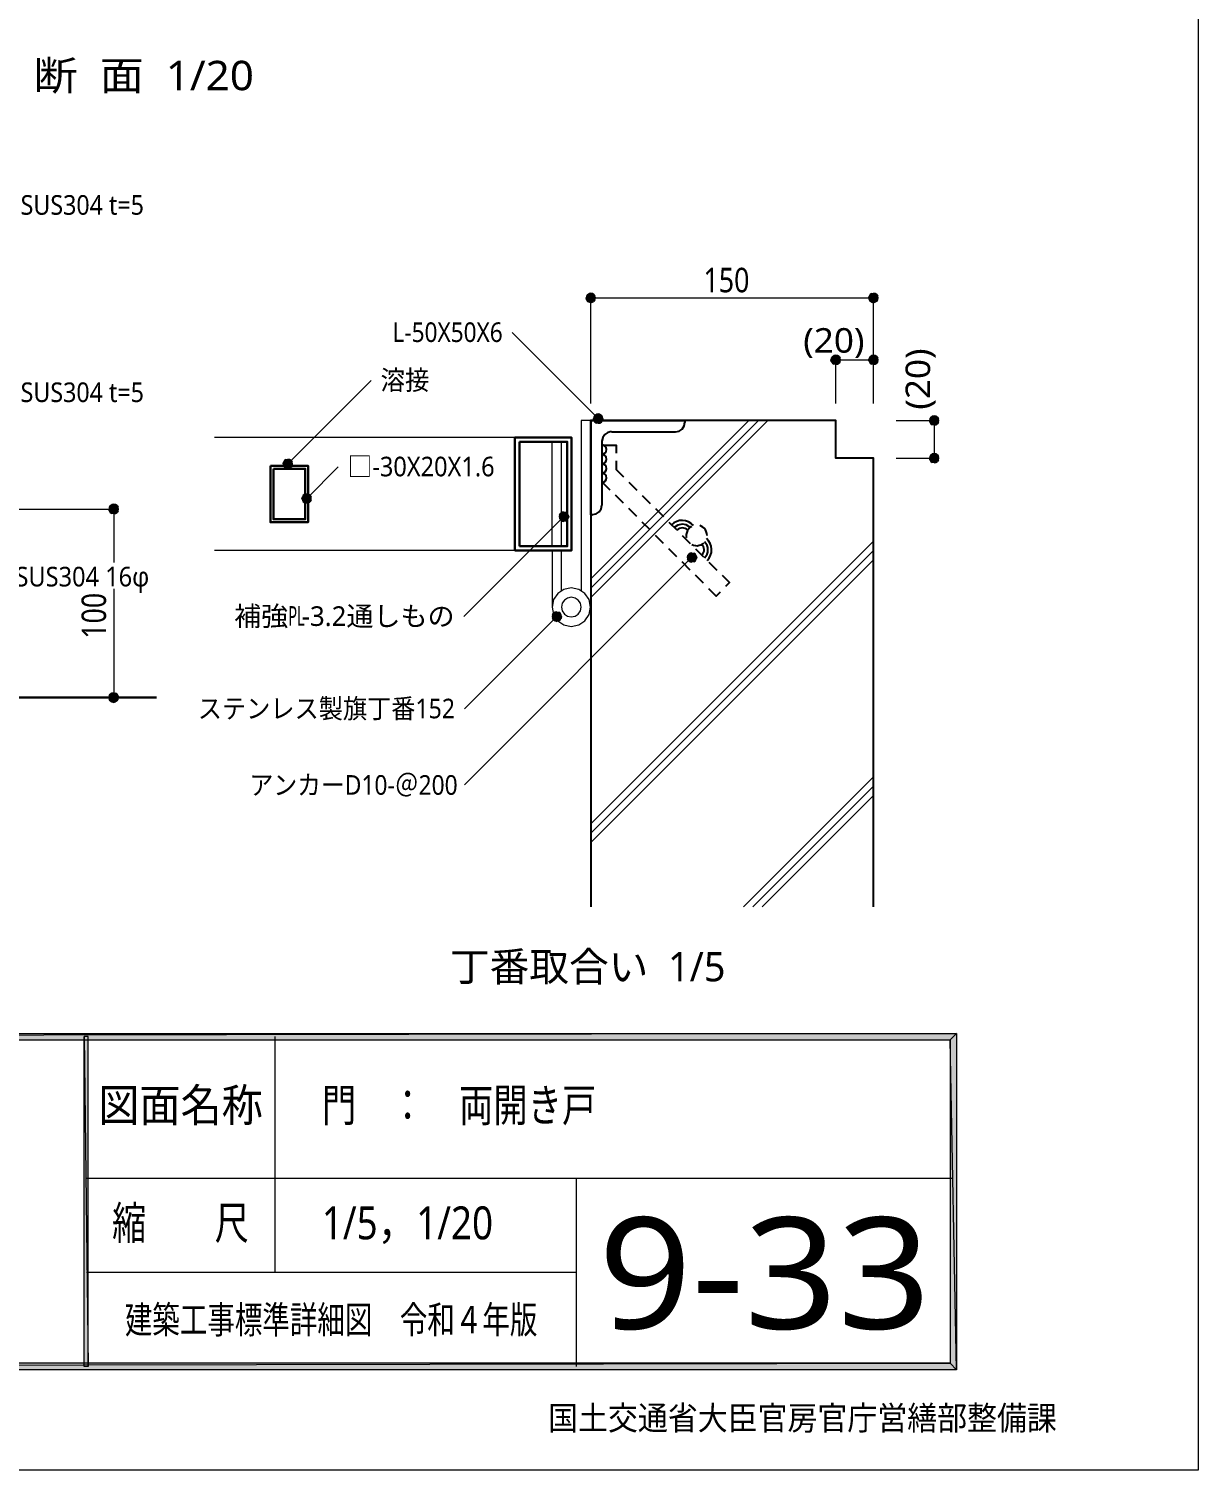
# Model space of a CAD drawing. Header units: millimetres. Extents: x 0 to 420, y 0 to 297.
# Drawn here: x 296.1 to 420.2, y 0 to 152.9 of the extents above; entities that cross this region are included whole.
import ezdxf
from ezdxf.enums import TextEntityAlignment as Align

# ---------------------------------------------------------------- set-up
doc = ezdxf.new("R2010")
doc.units = ezdxf.units.MM
doc.styles.add('kst32b', font='NotoSansJP-Variable.ttf')

msp = doc.modelspace()

# ---------------------------------------------------------------- hatches: boundary and pattern name
h = msp.add_hatch(color=7)
h.paths.add_polyline_path([(355.24, 124.54), (355.2, 124.35), (355.71, 124.35), (355.24, 124.54)])
h.paths.add_polyline_path([(355.2, 124.35), (355.71, 124.35), (355.24, 124.16), (355.2, 124.35)])
h.paths.add_polyline_path([(355.71, 124.35), (355.24, 124.16), (355.35, 123.99), (355.71, 124.35)])
h = msp.add_hatch(color=7)
h.paths.add_polyline_path([(355.71, 124.86), (355.52, 124.82), (355.71, 124.35), (355.71, 124.86)])
h.paths.add_polyline_path([(355.52, 124.82), (355.71, 124.35), (355.35, 124.71), (355.52, 124.82)])
h.paths.add_polyline_path([(355.71, 124.35), (355.35, 124.71), (355.24, 124.54), (355.71, 124.35)])
h = msp.add_hatch(color=7)
h.paths.add_polyline_path([(355.35, 123.99), (355.52, 123.89), (355.71, 124.35), (355.35, 123.99)])
h.paths.add_polyline_path([(355.52, 123.89), (355.71, 124.35), (355.71, 123.85), (355.52, 123.89)])
h.paths.add_polyline_path([(355.71, 124.35), (355.71, 123.85), (355.9, 123.89), (355.71, 124.35)])
for points in [[(355.9, 124.82), (355.71, 124.86), (355.71, 124.35), (355.9, 124.82)], [(386.16, 124.16), (386.21, 124.35), (385.7, 124.35), (386.16, 124.16)], [(381.89, 118.26), (381.7, 118.28), (381.7, 117.79), (381.89, 118.26)], [(385.89, 118.26), (385.7, 118.28), (385.7, 117.79), (385.89, 118.26)], [(392.32, 111.82), (392.13, 111.84), (392.13, 111.36), (392.32, 111.82)], [(356.68, 111.08), (356.85, 111.19), (356.49, 111.55), (356.68, 111.08)], [(392.32, 107.82), (392.13, 107.84), (392.13, 107.36), (392.32, 107.82)], [(323.09, 106.55), (323.22, 106.4), (323.55, 106.74), (323.09, 106.55)], [(305.27, 102.43), (305.08, 102.47), (305.08, 101.96), (305.27, 102.43)], [(325.1, 102.89), (325.2, 102.72), (325.56, 103.08), (325.1, 102.89)], [(353.31, 101.35), (353.21, 101.52), (352.85, 101.16), (353.31, 101.35)], [(366.9, 97.03), (366.8, 97.18), (366.44, 96.84), (366.9, 97.03)], [(352.55, 90.74), (352.45, 90.91), (352.11, 90.55), (352.55, 90.74)], [(304.88, 81.49), (305.08, 81.45), (305.08, 81.96), (304.88, 81.49)]]:
    msp.add_hatch(color=7).paths.add_polyline_path(points)
h = msp.add_hatch(color=7)
h.paths.add_polyline_path([(356.19, 124.35), (356.15, 124.54), (355.71, 124.35), (356.19, 124.35)])
h.paths.add_polyline_path([(356.15, 124.54), (355.71, 124.35), (356.04, 124.71), (356.15, 124.54)])
h.paths.add_polyline_path([(355.71, 124.35), (356.04, 124.71), (355.9, 124.82), (355.71, 124.35)])
h = msp.add_hatch(color=7)
h.paths.add_polyline_path([(355.9, 123.89), (356.04, 123.99), (355.71, 124.35), (355.9, 123.89)])
h.paths.add_polyline_path([(356.04, 123.99), (355.71, 124.35), (356.15, 124.16), (356.04, 123.99)])
h.paths.add_polyline_path([(355.71, 124.35), (356.15, 124.16), (356.19, 124.35), (355.71, 124.35)])
h = msp.add_hatch(color=7)
h.paths.add_polyline_path([(385.34, 124.71), (385.23, 124.54), (385.7, 124.35), (385.34, 124.71)])
h.paths.add_polyline_path([(385.23, 124.54), (385.7, 124.35), (385.19, 124.35), (385.23, 124.54)])
h.paths.add_polyline_path([(385.7, 124.35), (385.19, 124.35), (385.23, 124.16), (385.7, 124.35)])
h = msp.add_hatch(color=7)
h.paths.add_polyline_path([(385.23, 124.16), (385.34, 123.99), (385.7, 124.35), (385.23, 124.16)])
h.paths.add_polyline_path([(385.34, 123.99), (385.7, 124.35), (385.51, 123.89), (385.34, 123.99)])
h.paths.add_polyline_path([(385.7, 124.35), (385.51, 123.89), (385.7, 123.85), (385.7, 124.35)])
h = msp.add_hatch(color=7)
h.paths.add_polyline_path([(385.89, 124.82), (385.7, 124.86), (385.7, 124.35), (385.89, 124.82)])
h.paths.add_polyline_path([(385.7, 124.86), (385.7, 124.35), (385.51, 124.82), (385.7, 124.86)])
h.paths.add_polyline_path([(385.7, 124.35), (385.51, 124.82), (385.34, 124.71), (385.7, 124.35)])
h = msp.add_hatch(color=7)
h.paths.add_polyline_path([(386.21, 124.35), (386.16, 124.54), (385.7, 124.35), (386.21, 124.35)])
h.paths.add_polyline_path([(386.16, 124.54), (385.7, 124.35), (386.06, 124.71), (386.16, 124.54)])
h.paths.add_polyline_path([(385.7, 124.35), (386.06, 124.71), (385.89, 124.82), (385.7, 124.35)])
h = msp.add_hatch(color=7)
h.paths.add_polyline_path([(385.7, 123.85), (385.89, 123.89), (385.7, 124.35), (385.7, 123.85)])
h.paths.add_polyline_path([(385.89, 123.89), (385.7, 124.35), (386.06, 123.99), (385.89, 123.89)])
h.paths.add_polyline_path([(385.7, 124.35), (386.06, 123.99), (386.16, 124.16), (385.7, 124.35)])
h = msp.add_hatch(color=7)
h.paths.add_polyline_path([(381.23, 117.98), (381.19, 117.79), (381.7, 117.79), (381.23, 117.98)])
h.paths.add_polyline_path([(381.19, 117.79), (381.7, 117.79), (381.23, 117.6), (381.19, 117.79)])
h.paths.add_polyline_path([(381.7, 117.79), (381.23, 117.6), (381.34, 117.43), (381.7, 117.79)])
h = msp.add_hatch(color=7)
h.paths.add_polyline_path([(381.7, 118.28), (381.51, 118.26), (381.7, 117.79), (381.7, 118.28)])
h.paths.add_polyline_path([(381.51, 118.26), (381.7, 117.79), (381.34, 118.13), (381.51, 118.26)])
h.paths.add_polyline_path([(381.7, 117.79), (381.34, 118.13), (381.23, 117.98), (381.7, 117.79)])
h = msp.add_hatch(color=7)
h.paths.add_polyline_path([(381.34, 117.43), (381.51, 117.33), (381.7, 117.79), (381.34, 117.43)])
h.paths.add_polyline_path([(381.51, 117.33), (381.7, 117.79), (381.7, 117.28), (381.51, 117.33)])
h.paths.add_polyline_path([(381.7, 117.79), (381.7, 117.28), (381.89, 117.33), (381.7, 117.79)])
h = msp.add_hatch(color=7)
h.paths.add_polyline_path([(382.21, 117.79), (382.16, 117.98), (381.7, 117.79), (382.21, 117.79)])
h.paths.add_polyline_path([(382.16, 117.98), (381.7, 117.79), (382.06, 118.13), (382.16, 117.98)])
h.paths.add_polyline_path([(381.7, 117.79), (382.06, 118.13), (381.89, 118.26), (381.7, 117.79)])
h = msp.add_hatch(color=7)
h.paths.add_polyline_path([(381.89, 117.33), (382.06, 117.43), (381.7, 117.79), (381.89, 117.33)])
h.paths.add_polyline_path([(382.06, 117.43), (381.7, 117.79), (382.16, 117.6), (382.06, 117.43)])
h.paths.add_polyline_path([(381.7, 117.79), (382.16, 117.6), (382.21, 117.79), (381.7, 117.79)])
h = msp.add_hatch(color=7)
h.paths.add_polyline_path([(385.23, 117.98), (385.19, 117.79), (385.7, 117.79), (385.23, 117.98)])
h.paths.add_polyline_path([(385.19, 117.79), (385.7, 117.79), (385.23, 117.6), (385.19, 117.79)])
h.paths.add_polyline_path([(385.7, 117.79), (385.23, 117.6), (385.34, 117.43), (385.7, 117.79)])
h = msp.add_hatch(color=7)
h.paths.add_polyline_path([(385.7, 118.28), (385.51, 118.26), (385.7, 117.79), (385.7, 118.28)])
h.paths.add_polyline_path([(385.51, 118.26), (385.7, 117.79), (385.34, 118.13), (385.51, 118.26)])
h.paths.add_polyline_path([(385.7, 117.79), (385.34, 118.13), (385.23, 117.98), (385.7, 117.79)])
h = msp.add_hatch(color=7)
h.paths.add_polyline_path([(385.34, 117.43), (385.51, 117.33), (385.7, 117.79), (385.34, 117.43)])
h.paths.add_polyline_path([(385.51, 117.33), (385.7, 117.79), (385.7, 117.28), (385.51, 117.33)])
h.paths.add_polyline_path([(385.7, 117.79), (385.7, 117.28), (385.89, 117.33), (385.7, 117.79)])
h = msp.add_hatch(color=7)
h.paths.add_polyline_path([(386.21, 117.79), (386.16, 117.98), (385.7, 117.79), (386.21, 117.79)])
h.paths.add_polyline_path([(386.16, 117.98), (385.7, 117.79), (386.06, 118.13), (386.16, 117.98)])
h.paths.add_polyline_path([(385.7, 117.79), (386.06, 118.13), (385.89, 118.26), (385.7, 117.79)])
h = msp.add_hatch(color=7)
h.paths.add_polyline_path([(385.89, 117.33), (386.06, 117.43), (385.7, 117.79), (385.89, 117.33)])
h.paths.add_polyline_path([(386.06, 117.43), (385.7, 117.79), (386.16, 117.6), (386.06, 117.43)])
h.paths.add_polyline_path([(385.7, 117.79), (386.16, 117.6), (386.21, 117.79), (385.7, 117.79)])
h = msp.add_hatch(color=7)
h.paths.add_polyline_path([(356.04, 111.74), (356, 111.55), (356.49, 111.55), (356.04, 111.74)])
h.paths.add_polyline_path([(356, 111.55), (356.49, 111.55), (356.04, 111.36), (356, 111.55)])
h.paths.add_polyline_path([(356.49, 111.55), (356.04, 111.36), (356.15, 111.19), (356.49, 111.55)])
h = msp.add_hatch(color=7)
h.paths.add_polyline_path([(356.49, 112.06), (356.3, 112.01), (356.49, 111.55), (356.49, 112.06)])
h.paths.add_polyline_path([(356.3, 112.01), (356.49, 111.55), (356.15, 111.91), (356.3, 112.01)])
h.paths.add_polyline_path([(356.49, 111.55), (356.15, 111.91), (356.04, 111.74), (356.49, 111.55)])
h = msp.add_hatch(color=7)
h.paths.add_polyline_path([(356.95, 111.74), (356.85, 111.91), (356.49, 111.55), (356.95, 111.74)])
h.paths.add_polyline_path([(356.85, 111.91), (356.49, 111.55), (356.68, 112.01), (356.85, 111.91)])
h.paths.add_polyline_path([(356.49, 111.55), (356.68, 112.01), (356.49, 112.06), (356.49, 111.55)])
h = msp.add_hatch(color=7)
h.paths.add_polyline_path([(356.85, 111.19), (356.95, 111.36), (356.49, 111.55), (356.85, 111.19)])
h.paths.add_polyline_path([(356.95, 111.36), (356.49, 111.55), (357, 111.55), (356.95, 111.36)])
h.paths.add_polyline_path([(356.49, 111.55), (357, 111.55), (356.95, 111.74), (356.49, 111.55)])
h = msp.add_hatch(color=7)
h.paths.add_polyline_path([(392.13, 111.84), (391.94, 111.82), (392.13, 111.36), (392.13, 111.84)])
h.paths.add_polyline_path([(391.94, 111.82), (392.13, 111.36), (391.79, 111.7), (391.94, 111.82)])
h.paths.add_polyline_path([(392.13, 111.36), (391.79, 111.7), (391.69, 111.55), (392.13, 111.36)])
h = msp.add_hatch(color=7)
h.paths.add_polyline_path([(392.64, 111.36), (392.6, 111.55), (392.13, 111.36), (392.64, 111.36)])
h.paths.add_polyline_path([(392.6, 111.55), (392.13, 111.36), (392.49, 111.7), (392.6, 111.55)])
h.paths.add_polyline_path([(392.13, 111.36), (392.49, 111.7), (392.32, 111.82), (392.13, 111.36)])
h = msp.add_hatch(color=7)
h.paths.add_polyline_path([(356.15, 111.19), (356.3, 111.08), (356.49, 111.55), (356.15, 111.19)])
h.paths.add_polyline_path([(356.3, 111.08), (356.49, 111.55), (356.49, 111.06), (356.3, 111.08)])
h.paths.add_polyline_path([(356.49, 111.55), (356.49, 111.06), (356.68, 111.08), (356.49, 111.55)])
h = msp.add_hatch(color=7)
h.paths.add_polyline_path([(391.69, 111.55), (391.65, 111.36), (392.13, 111.36), (391.69, 111.55)])
h.paths.add_polyline_path([(391.65, 111.36), (392.13, 111.36), (391.69, 111.17), (391.65, 111.36)])
h.paths.add_polyline_path([(392.13, 111.36), (391.69, 111.17), (391.79, 111), (392.13, 111.36)])
h = msp.add_hatch(color=7)
h.paths.add_polyline_path([(391.79, 111), (391.94, 110.89), (392.13, 111.36), (391.79, 111)])
h.paths.add_polyline_path([(391.94, 110.89), (392.13, 111.36), (392.13, 110.85), (391.94, 110.89)])
h.paths.add_polyline_path([(392.13, 111.36), (392.13, 110.85), (392.32, 110.89), (392.13, 111.36)])
h = msp.add_hatch(color=7)
h.paths.add_polyline_path([(392.32, 110.89), (392.49, 111), (392.13, 111.36), (392.32, 110.89)])
h.paths.add_polyline_path([(392.49, 111), (392.13, 111.36), (392.6, 111.17), (392.49, 111)])
h.paths.add_polyline_path([(392.13, 111.36), (392.6, 111.17), (392.64, 111.36), (392.13, 111.36)])
h = msp.add_hatch(color=7)
h.paths.add_polyline_path([(323.22, 107.1), (323.09, 106.93), (323.55, 106.74), (323.22, 107.1)])
h.paths.add_polyline_path([(323.09, 106.93), (323.55, 106.74), (323.07, 106.74), (323.09, 106.93)])
h.paths.add_polyline_path([(323.55, 106.74), (323.07, 106.74), (323.09, 106.55), (323.55, 106.74)])
h = msp.add_hatch(color=7)
h.paths.add_polyline_path([(323.74, 107.21), (323.55, 107.25), (323.55, 106.74), (323.74, 107.21)])
h.paths.add_polyline_path([(323.55, 107.25), (323.55, 106.74), (323.36, 107.21), (323.55, 107.25)])
h.paths.add_polyline_path([(323.55, 106.74), (323.36, 107.21), (323.22, 107.1), (323.55, 106.74)])
h = msp.add_hatch(color=7)
h.paths.add_polyline_path([(324.06, 106.74), (324.02, 106.93), (323.55, 106.74), (324.06, 106.74)])
h.paths.add_polyline_path([(324.02, 106.93), (323.55, 106.74), (323.91, 107.1), (324.02, 106.93)])
h.paths.add_polyline_path([(323.55, 106.74), (323.91, 107.1), (323.74, 107.21), (323.55, 106.74)])
h = msp.add_hatch(color=7)
h.paths.add_polyline_path([(391.69, 107.55), (391.65, 107.36), (392.13, 107.36), (391.69, 107.55)])
h.paths.add_polyline_path([(391.65, 107.36), (392.13, 107.36), (391.69, 107.17), (391.65, 107.36)])
h.paths.add_polyline_path([(392.13, 107.36), (391.69, 107.17), (391.79, 107), (392.13, 107.36)])
h = msp.add_hatch(color=7)
h.paths.add_polyline_path([(392.13, 107.84), (391.94, 107.82), (392.13, 107.36), (392.13, 107.84)])
h.paths.add_polyline_path([(391.94, 107.82), (392.13, 107.36), (391.79, 107.7), (391.94, 107.82)])
h.paths.add_polyline_path([(392.13, 107.36), (391.79, 107.7), (391.69, 107.55), (392.13, 107.36)])
h = msp.add_hatch(color=7)
h.paths.add_polyline_path([(391.79, 107), (391.94, 106.89), (392.13, 107.36), (391.79, 107)])
h.paths.add_polyline_path([(391.94, 106.89), (392.13, 107.36), (392.13, 106.85), (391.94, 106.89)])
h.paths.add_polyline_path([(392.13, 107.36), (392.13, 106.85), (392.32, 106.89), (392.13, 107.36)])
h = msp.add_hatch(color=7)
h.paths.add_polyline_path([(392.64, 107.36), (392.6, 107.55), (392.13, 107.36), (392.64, 107.36)])
h.paths.add_polyline_path([(392.6, 107.55), (392.13, 107.36), (392.49, 107.7), (392.6, 107.55)])
h.paths.add_polyline_path([(392.13, 107.36), (392.49, 107.7), (392.32, 107.82), (392.13, 107.36)])
h = msp.add_hatch(color=7)
h.paths.add_polyline_path([(392.32, 106.89), (392.49, 107), (392.13, 107.36), (392.32, 106.89)])
h.paths.add_polyline_path([(392.49, 107), (392.13, 107.36), (392.6, 107.17), (392.49, 107)])
h.paths.add_polyline_path([(392.13, 107.36), (392.6, 107.17), (392.64, 107.36), (392.13, 107.36)])
h = msp.add_hatch(color=7)
h.paths.add_polyline_path([(323.22, 106.4), (323.36, 106.3), (323.55, 106.74), (323.22, 106.4)])
h.paths.add_polyline_path([(323.36, 106.3), (323.55, 106.74), (323.55, 106.26), (323.36, 106.3)])
h.paths.add_polyline_path([(323.55, 106.74), (323.55, 106.26), (323.74, 106.3), (323.55, 106.74)])
h = msp.add_hatch(color=7)
h.paths.add_polyline_path([(323.74, 106.3), (323.91, 106.4), (323.55, 106.74), (323.74, 106.3)])
h.paths.add_polyline_path([(323.91, 106.4), (323.55, 106.74), (324.02, 106.55), (323.91, 106.4)])
h.paths.add_polyline_path([(323.55, 106.74), (324.02, 106.55), (324.06, 106.74), (323.55, 106.74)])
h = msp.add_hatch(color=7)
h.paths.add_polyline_path([(305.08, 102.47), (304.88, 102.43), (305.08, 101.96), (305.08, 102.47)])
h.paths.add_polyline_path([(304.88, 102.43), (305.08, 101.96), (304.72, 102.32), (304.88, 102.43)])
h.paths.add_polyline_path([(305.08, 101.96), (304.72, 102.32), (304.61, 102.15), (305.08, 101.96)])
h = msp.add_hatch(color=7)
h.paths.add_polyline_path([(325.2, 103.44), (325.1, 103.27), (325.56, 103.08), (325.2, 103.44)])
h.paths.add_polyline_path([(325.1, 103.27), (325.56, 103.08), (325.06, 103.08), (325.1, 103.27)])
h.paths.add_polyline_path([(325.56, 103.08), (325.06, 103.08), (325.1, 102.89), (325.56, 103.08)])
h = msp.add_hatch(color=7)
h.paths.add_polyline_path([(325.76, 103.55), (325.56, 103.59), (325.56, 103.08), (325.76, 103.55)])
h.paths.add_polyline_path([(325.56, 103.59), (325.56, 103.08), (325.37, 103.55), (325.56, 103.59)])
h.paths.add_polyline_path([(325.56, 103.08), (325.37, 103.55), (325.2, 103.44), (325.56, 103.08)])
h = msp.add_hatch(color=7)
h.paths.add_polyline_path([(325.2, 102.72), (325.37, 102.62), (325.56, 103.08), (325.2, 102.72)])
h.paths.add_polyline_path([(325.37, 102.62), (325.56, 103.08), (325.56, 102.57), (325.37, 102.62)])
h.paths.add_polyline_path([(325.56, 103.08), (325.56, 102.57), (325.76, 102.62), (325.56, 103.08)])
h = msp.add_hatch(color=7)
h.paths.add_polyline_path([(326.05, 103.08), (326.03, 103.27), (325.56, 103.08), (326.05, 103.08)])
h.paths.add_polyline_path([(326.03, 103.27), (325.56, 103.08), (325.9, 103.44), (326.03, 103.27)])
h.paths.add_polyline_path([(325.56, 103.08), (325.9, 103.44), (325.76, 103.55), (325.56, 103.08)])
h = msp.add_hatch(color=7)
h.paths.add_polyline_path([(325.76, 102.62), (325.9, 102.72), (325.56, 103.08), (325.76, 102.62)])
h.paths.add_polyline_path([(325.9, 102.72), (325.56, 103.08), (326.03, 102.89), (325.9, 102.72)])
h.paths.add_polyline_path([(325.56, 103.08), (326.03, 102.89), (326.05, 103.08), (325.56, 103.08)])
h = msp.add_hatch(color=7)
h.paths.add_polyline_path([(304.61, 102.15), (304.59, 101.96), (305.08, 101.96), (304.61, 102.15)])
h.paths.add_polyline_path([(304.59, 101.96), (305.08, 101.96), (304.61, 101.77), (304.59, 101.96)])
h.paths.add_polyline_path([(305.08, 101.96), (304.61, 101.77), (304.72, 101.6), (305.08, 101.96)])
h = msp.add_hatch(color=7)
h.paths.add_polyline_path([(304.72, 101.6), (304.88, 101.49), (305.08, 101.96), (304.72, 101.6)])
h.paths.add_polyline_path([(304.88, 101.49), (305.08, 101.96), (305.08, 101.45), (304.88, 101.49)])
h.paths.add_polyline_path([(305.08, 101.96), (305.08, 101.45), (305.27, 101.49), (305.08, 101.96)])
h = msp.add_hatch(color=7)
h.paths.add_polyline_path([(305.58, 101.96), (305.54, 102.15), (305.08, 101.96), (305.58, 101.96)])
h.paths.add_polyline_path([(305.54, 102.15), (305.08, 101.96), (305.44, 102.32), (305.54, 102.15)])
h.paths.add_polyline_path([(305.08, 101.96), (305.44, 102.32), (305.27, 102.43), (305.08, 101.96)])
h = msp.add_hatch(color=7)
h.paths.add_polyline_path([(305.27, 101.49), (305.44, 101.6), (305.08, 101.96), (305.27, 101.49)])
h.paths.add_polyline_path([(305.44, 101.6), (305.08, 101.96), (305.54, 101.77), (305.44, 101.6)])
h.paths.add_polyline_path([(305.08, 101.96), (305.54, 101.77), (305.58, 101.96), (305.08, 101.96)])
h = msp.add_hatch(color=7)
h.paths.add_polyline_path([(352.66, 101.62), (352.51, 101.52), (352.85, 101.16), (352.66, 101.62)])
h.paths.add_polyline_path([(352.51, 101.52), (352.85, 101.16), (352.4, 101.35), (352.51, 101.52)])
h.paths.add_polyline_path([(352.85, 101.16), (352.4, 101.35), (352.36, 101.16), (352.85, 101.16)])
h = msp.add_hatch(color=7)
h.paths.add_polyline_path([(352.36, 101.16), (352.4, 100.96), (352.85, 101.16), (352.36, 101.16)])
h.paths.add_polyline_path([(352.4, 100.96), (352.85, 101.16), (352.51, 100.8), (352.4, 100.96)])
h.paths.add_polyline_path([(352.85, 101.16), (352.51, 100.8), (352.66, 100.69), (352.85, 101.16)])
h = msp.add_hatch(color=7)
h.paths.add_polyline_path([(353.21, 101.52), (353.06, 101.62), (352.85, 101.16), (353.21, 101.52)])
h.paths.add_polyline_path([(353.06, 101.62), (352.85, 101.16), (352.85, 101.64), (353.06, 101.62)])
h.paths.add_polyline_path([(352.85, 101.16), (352.85, 101.64), (352.66, 101.62), (352.85, 101.16)])
h = msp.add_hatch(color=7)
h.paths.add_polyline_path([(352.66, 100.69), (352.85, 100.65), (352.85, 101.16), (352.66, 100.69)])
h.paths.add_polyline_path([(352.85, 100.65), (352.85, 101.16), (353.06, 100.69), (352.85, 100.65)])
h.paths.add_polyline_path([(352.85, 101.16), (353.06, 100.69), (353.21, 100.8), (352.85, 101.16)])
h = msp.add_hatch(color=7)
h.paths.add_polyline_path([(353.21, 100.8), (353.31, 100.96), (352.85, 101.16), (353.21, 100.8)])
h.paths.add_polyline_path([(353.31, 100.96), (352.85, 101.16), (353.36, 101.16), (353.31, 100.96)])
h.paths.add_polyline_path([(352.85, 101.16), (353.36, 101.16), (353.31, 101.35), (352.85, 101.16)])
h = msp.add_hatch(color=7)
h.paths.add_polyline_path([(366.25, 97.28), (366.1, 97.18), (366.44, 96.84), (366.25, 97.28)])
h.paths.add_polyline_path([(366.1, 97.18), (366.44, 96.84), (365.97, 97.03), (366.1, 97.18)])
h.paths.add_polyline_path([(366.44, 96.84), (365.97, 97.03), (365.95, 96.84), (366.44, 96.84)])
h = msp.add_hatch(color=7)
h.paths.add_polyline_path([(365.95, 96.84), (365.97, 96.65), (366.44, 96.84), (365.95, 96.84)])
h.paths.add_polyline_path([(365.97, 96.65), (366.44, 96.84), (366.1, 96.48), (365.97, 96.65)])
h.paths.add_polyline_path([(366.44, 96.84), (366.1, 96.48), (366.25, 96.37), (366.44, 96.84)])
h = msp.add_hatch(color=7)
h.paths.add_polyline_path([(366.8, 97.18), (366.63, 97.28), (366.44, 96.84), (366.8, 97.18)])
h.paths.add_polyline_path([(366.63, 97.28), (366.44, 96.84), (366.44, 97.32), (366.63, 97.28)])
h.paths.add_polyline_path([(366.44, 96.84), (366.44, 97.32), (366.25, 97.28), (366.44, 96.84)])
h = msp.add_hatch(color=7)
h.paths.add_polyline_path([(366.25, 96.37), (366.44, 96.33), (366.44, 96.84), (366.25, 96.37)])
h.paths.add_polyline_path([(366.44, 96.33), (366.44, 96.84), (366.63, 96.37), (366.44, 96.33)])
h.paths.add_polyline_path([(366.44, 96.84), (366.63, 96.37), (366.8, 96.48), (366.44, 96.84)])
h = msp.add_hatch(color=7)
h.paths.add_polyline_path([(366.8, 96.48), (366.9, 96.65), (366.44, 96.84), (366.8, 96.48)])
h.paths.add_polyline_path([(366.9, 96.65), (366.44, 96.84), (366.95, 96.84), (366.9, 96.65)])
h.paths.add_polyline_path([(366.44, 96.84), (366.95, 96.84), (366.9, 97.03), (366.44, 96.84)])
h = msp.add_hatch(color=7)
h.paths.add_polyline_path([(351.92, 91.02), (351.75, 90.91), (352.11, 90.55), (351.92, 91.02)])
h.paths.add_polyline_path([(351.75, 90.91), (352.11, 90.55), (351.64, 90.74), (351.75, 90.91)])
h.paths.add_polyline_path([(352.11, 90.55), (351.64, 90.74), (351.6, 90.55), (352.11, 90.55)])
h = msp.add_hatch(color=7)
h.paths.add_polyline_path([(351.6, 90.55), (351.64, 90.36), (352.11, 90.55), (351.6, 90.55)])
h.paths.add_polyline_path([(351.64, 90.36), (352.11, 90.55), (351.75, 90.19), (351.64, 90.36)])
h.paths.add_polyline_path([(352.11, 90.55), (351.75, 90.19), (351.92, 90.09), (352.11, 90.55)])
h = msp.add_hatch(color=7)
h.paths.add_polyline_path([(352.45, 90.91), (352.3, 91.02), (352.11, 90.55), (352.45, 90.91)])
h.paths.add_polyline_path([(352.3, 91.02), (352.11, 90.55), (352.11, 91.06), (352.3, 91.02)])
h.paths.add_polyline_path([(352.11, 90.55), (352.11, 91.06), (351.92, 91.02), (352.11, 90.55)])
h = msp.add_hatch(color=7)
h.paths.add_polyline_path([(351.92, 90.09), (352.11, 90.04), (352.11, 90.55), (351.92, 90.09)])
h.paths.add_polyline_path([(352.11, 90.04), (352.11, 90.55), (352.3, 90.09), (352.11, 90.04)])
h.paths.add_polyline_path([(352.11, 90.55), (352.3, 90.09), (352.45, 90.19), (352.11, 90.55)])
h = msp.add_hatch(color=7)
h.paths.add_polyline_path([(352.45, 90.19), (352.55, 90.36), (352.11, 90.55), (352.45, 90.19)])
h.paths.add_polyline_path([(352.55, 90.36), (352.11, 90.55), (352.59, 90.55), (352.55, 90.36)])
h.paths.add_polyline_path([(352.11, 90.55), (352.59, 90.55), (352.55, 90.74), (352.11, 90.55)])
h = msp.add_hatch(color=7)
h.paths.add_polyline_path([(304.88, 82.42), (304.72, 82.32), (305.08, 81.96), (304.88, 82.42)])
h.paths.add_polyline_path([(304.72, 82.32), (305.08, 81.96), (304.61, 82.15), (304.72, 82.32)])
h.paths.add_polyline_path([(305.08, 81.96), (304.61, 82.15), (304.59, 81.96), (305.08, 81.96)])
h = msp.add_hatch(color=7)
h.paths.add_polyline_path([(304.59, 81.96), (304.61, 81.77), (305.08, 81.96), (304.59, 81.96)])
h.paths.add_polyline_path([(304.61, 81.77), (305.08, 81.96), (304.72, 81.6), (304.61, 81.77)])
h.paths.add_polyline_path([(305.08, 81.96), (304.72, 81.6), (304.88, 81.49), (305.08, 81.96)])
h = msp.add_hatch(color=7)
h.paths.add_polyline_path([(305.44, 82.32), (305.27, 82.42), (305.08, 81.96), (305.44, 82.32)])
h.paths.add_polyline_path([(305.27, 82.42), (305.08, 81.96), (305.08, 82.47), (305.27, 82.42)])
h.paths.add_polyline_path([(305.08, 81.96), (305.08, 82.47), (304.88, 82.42), (305.08, 81.96)])
h = msp.add_hatch(color=7)
h.paths.add_polyline_path([(305.54, 81.77), (305.58, 81.96), (305.08, 81.96), (305.54, 81.77)])
h.paths.add_polyline_path([(305.58, 81.96), (305.08, 81.96), (305.54, 82.15), (305.58, 81.96)])
h.paths.add_polyline_path([(305.08, 81.96), (305.54, 82.15), (305.44, 82.32), (305.08, 81.96)])
h = msp.add_hatch(color=7)
h.paths.add_polyline_path([(305.08, 81.45), (305.27, 81.49), (305.08, 81.96), (305.08, 81.45)])
h.paths.add_polyline_path([(305.27, 81.49), (305.08, 81.96), (305.44, 81.6), (305.27, 81.49)])
h.paths.add_polyline_path([(305.08, 81.96), (305.44, 81.6), (305.54, 81.77), (305.08, 81.96)])
h = msp.add_hatch(color=7)
h.paths.add_polyline_path([(393.83, 11.35), (394.53, 10.65), (393.83, 45.64), (393.83, 11.35)])
h.paths.add_polyline_path([(394.53, 10.65), (393.83, 45.64), (394.53, 46.33), (394.53, 10.65)])
h.paths.add_polyline_path([(393.83, 45.64), (394.53, 46.33), (26.52, 45.64), (393.83, 45.64)])
h.paths.add_polyline_path([(394.53, 46.33), (26.52, 45.64), (25.82, 46.33), (394.53, 46.33)])
h.paths.add_polyline_path([(26.52, 45.64), (25.82, 46.33), (26.52, 11.35), (26.52, 45.64)])
h.paths.add_polyline_path([(25.82, 46.33), (26.52, 11.35), (25.82, 10.65), (25.82, 46.33)])
h.paths.add_polyline_path([(26.52, 11.35), (25.82, 10.65), (393.83, 11.35), (26.52, 11.35)])
h.paths.add_polyline_path([(25.82, 10.65), (393.83, 11.35), (394.53, 10.65), (25.82, 10.65)])
h = msp.add_hatch(color=7)
h.paths.add_polyline_path([(302.37, 46), (301.96, 46), (302.37, 10.99), (302.37, 46)])
h.paths.add_polyline_path([(301.96, 46), (302.37, 10.99), (301.96, 10.99), (301.96, 46)])

# ---------------------------------------------------------------- linework, layer by layer
at = {"lineweight": 13}
for points in [[(0.19, 0), (0.19, 296.97), (420.16, 296.97), (420.16, 0)], [(355.68, 91.56), (355.52, 92.35), (355.09, 93), (354.44, 93.44), (353.64, 93.6), (352.85, 93.44), (352.2, 93), (351.76, 92.35), (351.6, 91.56), (351.76, 90.76), (352.2, 90.11), (352.85, 89.67), (353.64, 89.51), (354.44, 89.67), (355.09, 90.11), (355.52, 90.76)], [(354.69, 91.56), (354.61, 91.96), (354.38, 92.3), (354.05, 92.52), (353.64, 92.6), (353.23, 92.52), (352.9, 92.3), (352.68, 91.96), (352.59, 91.56), (352.68, 91.15), (352.9, 90.82), (353.23, 90.59), (353.64, 90.51), (354.05, 90.59), (354.38, 90.82), (354.61, 91.15)]]:
    msp.add_lwpolyline(points, close=True, dxfattribs=at)
at = {"lineweight": 0}
for points in [[(355.24, 124.54), (355.2, 124.35), (355.71, 124.35)], [(355.2, 124.35), (355.71, 124.35), (355.24, 124.16)], [(355.71, 124.35), (355.35, 124.71), (355.24, 124.54)], [(355.71, 124.35), (355.24, 124.16), (355.35, 123.99)], [(355.52, 124.82), (355.71, 124.35), (355.35, 124.71)], [(355.35, 123.99), (355.52, 123.89), (355.71, 124.35)], [(355.71, 124.86), (355.52, 124.82), (355.71, 124.35)], [(355.52, 123.89), (355.71, 124.35), (355.71, 123.85)], [(355.9, 124.82), (355.71, 124.86), (355.71, 124.35)], [(355.71, 124.35), (356.04, 124.71), (355.9, 124.82)], [(356.15, 124.54), (355.71, 124.35), (356.04, 124.71)], [(356.19, 124.35), (356.15, 124.54), (355.71, 124.35)], [(355.71, 124.35), (355.71, 123.85), (355.9, 123.89)], [(355.9, 123.89), (356.04, 123.99), (355.71, 124.35)], [(356.04, 123.99), (355.71, 124.35), (356.15, 124.16)], [(355.71, 124.35), (356.15, 124.16), (356.19, 124.35)], [(385.23, 124.54), (385.7, 124.35), (385.19, 124.35)], [(385.7, 124.35), (385.19, 124.35), (385.23, 124.16)], [(385.34, 124.71), (385.23, 124.54), (385.7, 124.35)], [(385.23, 124.16), (385.34, 123.99), (385.7, 124.35)], [(385.7, 124.35), (385.51, 124.82), (385.34, 124.71)], [(385.34, 123.99), (385.7, 124.35), (385.51, 123.89)], [(385.7, 124.86), (385.7, 124.35), (385.51, 124.82)], [(385.7, 124.35), (385.51, 123.89), (385.7, 123.85)], [(385.89, 124.82), (385.7, 124.86), (385.7, 124.35)], [(385.7, 124.35), (386.06, 124.71), (385.89, 124.82)], [(386.16, 124.54), (385.7, 124.35), (386.06, 124.71)], [(386.21, 124.35), (386.16, 124.54), (385.7, 124.35)], [(385.7, 123.85), (385.89, 123.89), (385.7, 124.35)], [(385.89, 123.89), (385.7, 124.35), (386.06, 123.99)], [(385.7, 124.35), (386.06, 123.99), (386.16, 124.16)], [(386.16, 124.16), (386.21, 124.35), (385.7, 124.35)], [(381.23, 117.98), (381.19, 117.79), (381.7, 117.79)], [(381.19, 117.79), (381.7, 117.79), (381.23, 117.6)], [(381.7, 117.79), (381.34, 118.13), (381.23, 117.98)], [(381.7, 117.79), (381.23, 117.6), (381.34, 117.43)], [(381.51, 118.26), (381.7, 117.79), (381.34, 118.13)], [(381.34, 117.43), (381.51, 117.33), (381.7, 117.79)], [(381.7, 118.28), (381.51, 118.26), (381.7, 117.79)], [(381.51, 117.33), (381.7, 117.79), (381.7, 117.28)], [(381.89, 118.26), (381.7, 118.28), (381.7, 117.79)], [(381.7, 117.79), (382.06, 118.13), (381.89, 118.26)], [(382.16, 117.98), (381.7, 117.79), (382.06, 118.13)], [(382.21, 117.79), (382.16, 117.98), (381.7, 117.79)], [(381.7, 117.79), (381.7, 117.28), (381.89, 117.33)], [(381.89, 117.33), (382.06, 117.43), (381.7, 117.79)], [(382.06, 117.43), (381.7, 117.79), (382.16, 117.6)], [(381.7, 117.79), (382.16, 117.6), (382.21, 117.79)], [(385.23, 117.98), (385.19, 117.79), (385.7, 117.79)], [(385.19, 117.79), (385.7, 117.79), (385.23, 117.6)], [(385.7, 117.79), (385.34, 118.13), (385.23, 117.98)], [(385.7, 117.79), (385.23, 117.6), (385.34, 117.43)], [(385.51, 118.26), (385.7, 117.79), (385.34, 118.13)], [(385.34, 117.43), (385.51, 117.33), (385.7, 117.79)], [(385.7, 118.28), (385.51, 118.26), (385.7, 117.79)], [(385.51, 117.33), (385.7, 117.79), (385.7, 117.28)], [(385.89, 118.26), (385.7, 118.28), (385.7, 117.79)], [(385.7, 117.79), (386.06, 118.13), (385.89, 118.26)], [(386.16, 117.98), (385.7, 117.79), (386.06, 118.13)], [(386.21, 117.79), (386.16, 117.98), (385.7, 117.79)], [(385.7, 117.79), (385.7, 117.28), (385.89, 117.33)], [(385.89, 117.33), (386.06, 117.43), (385.7, 117.79)], [(386.06, 117.43), (385.7, 117.79), (386.16, 117.6)], [(385.7, 117.79), (386.16, 117.6), (386.21, 117.79)], [(356.04, 111.74), (356, 111.55), (356.49, 111.55)], [(356.49, 111.55), (356.15, 111.91), (356.04, 111.74)], [(356.3, 112.01), (356.49, 111.55), (356.15, 111.91)], [(356.49, 112.06), (356.3, 112.01), (356.49, 111.55)], [(356.49, 111.55), (356.68, 112.01), (356.49, 112.06)], [(356.85, 111.91), (356.49, 111.55), (356.68, 112.01)], [(356.95, 111.74), (356.85, 111.91), (356.49, 111.55)], [(356.49, 111.55), (357, 111.55), (356.95, 111.74)], [(392.13, 111.36), (391.79, 111.7), (391.69, 111.55)], [(391.94, 111.82), (392.13, 111.36), (391.79, 111.7)], [(392.13, 111.84), (391.94, 111.82), (392.13, 111.36)], [(392.32, 111.82), (392.13, 111.84), (392.13, 111.36)], [(392.13, 111.36), (392.49, 111.7), (392.32, 111.82)], [(392.6, 111.55), (392.13, 111.36), (392.49, 111.7)], [(356, 111.55), (356.49, 111.55), (356.04, 111.36)], [(356.49, 111.55), (356.04, 111.36), (356.15, 111.19)], [(356.15, 111.19), (356.3, 111.08), (356.49, 111.55)], [(356.3, 111.08), (356.49, 111.55), (356.49, 111.06)], [(356.85, 111.19), (356.95, 111.36), (356.49, 111.55)], [(356.95, 111.36), (356.49, 111.55), (357, 111.55)], [(356.49, 111.55), (356.49, 111.06), (356.68, 111.08)], [(356.68, 111.08), (356.85, 111.19), (356.49, 111.55)], [(391.69, 111.55), (391.65, 111.36), (392.13, 111.36)], [(391.65, 111.36), (392.13, 111.36), (391.69, 111.17)], [(392.13, 111.36), (391.69, 111.17), (391.79, 111)], [(391.79, 111), (391.94, 110.89), (392.13, 111.36)], [(391.94, 110.89), (392.13, 111.36), (392.13, 110.85)], [(392.64, 111.36), (392.6, 111.55), (392.13, 111.36)], [(392.13, 111.36), (392.13, 110.85), (392.32, 110.89)], [(392.32, 110.89), (392.49, 111), (392.13, 111.36)], [(392.49, 111), (392.13, 111.36), (392.6, 111.17)], [(392.13, 111.36), (392.6, 111.17), (392.64, 111.36)], [(323.22, 107.1), (323.09, 106.93), (323.55, 106.74)], [(323.55, 106.74), (323.36, 107.21), (323.22, 107.1)], [(323.55, 107.25), (323.55, 106.74), (323.36, 107.21)], [(323.74, 107.21), (323.55, 107.25), (323.55, 106.74)], [(323.55, 106.74), (323.91, 107.1), (323.74, 107.21)], [(324.02, 106.93), (323.55, 106.74), (323.91, 107.1)], [(391.69, 107.55), (391.65, 107.36), (392.13, 107.36)], [(391.65, 107.36), (392.13, 107.36), (391.69, 107.17)], [(392.13, 107.36), (391.79, 107.7), (391.69, 107.55)], [(392.13, 107.36), (391.69, 107.17), (391.79, 107)], [(391.94, 107.82), (392.13, 107.36), (391.79, 107.7)], [(391.79, 107), (391.94, 106.89), (392.13, 107.36)], [(392.13, 107.84), (391.94, 107.82), (392.13, 107.36)], [(391.94, 106.89), (392.13, 107.36), (392.13, 106.85)], [(392.32, 107.82), (392.13, 107.84), (392.13, 107.36)], [(392.13, 107.36), (392.49, 107.7), (392.32, 107.82)], [(392.6, 107.55), (392.13, 107.36), (392.49, 107.7)], [(392.64, 107.36), (392.6, 107.55), (392.13, 107.36)], [(392.13, 107.36), (392.13, 106.85), (392.32, 106.89)], [(392.32, 106.89), (392.49, 107), (392.13, 107.36)], [(392.49, 107), (392.13, 107.36), (392.6, 107.17)], [(392.13, 107.36), (392.6, 107.17), (392.64, 107.36)], [(323.09, 106.93), (323.55, 106.74), (323.07, 106.74)], [(323.55, 106.74), (323.07, 106.74), (323.09, 106.55)], [(323.09, 106.55), (323.22, 106.4), (323.55, 106.74)], [(323.22, 106.4), (323.36, 106.3), (323.55, 106.74)], [(323.36, 106.3), (323.55, 106.74), (323.55, 106.26)], [(324.06, 106.74), (324.02, 106.93), (323.55, 106.74)], [(323.55, 106.74), (323.55, 106.26), (323.74, 106.3)], [(323.74, 106.3), (323.91, 106.4), (323.55, 106.74)], [(323.91, 106.4), (323.55, 106.74), (324.02, 106.55)], [(323.55, 106.74), (324.02, 106.55), (324.06, 106.74)], [(305.08, 102.47), (304.88, 102.43), (305.08, 101.96)], [(305.27, 102.43), (305.08, 102.47), (305.08, 101.96)], [(325.1, 103.27), (325.56, 103.08), (325.06, 103.08)], [(325.56, 103.08), (325.06, 103.08), (325.1, 102.89)], [(325.2, 103.44), (325.1, 103.27), (325.56, 103.08)], [(325.1, 102.89), (325.2, 102.72), (325.56, 103.08)], [(325.56, 103.08), (325.37, 103.55), (325.2, 103.44)], [(325.2, 102.72), (325.37, 102.62), (325.56, 103.08)], [(325.56, 103.59), (325.56, 103.08), (325.37, 103.55)], [(325.37, 102.62), (325.56, 103.08), (325.56, 102.57)], [(325.76, 103.55), (325.56, 103.59), (325.56, 103.08)], [(325.56, 103.08), (325.9, 103.44), (325.76, 103.55)], [(326.03, 103.27), (325.56, 103.08), (325.9, 103.44)], [(326.05, 103.08), (326.03, 103.27), (325.56, 103.08)], [(325.56, 103.08), (325.56, 102.57), (325.76, 102.62)], [(325.76, 102.62), (325.9, 102.72), (325.56, 103.08)], [(325.9, 102.72), (325.56, 103.08), (326.03, 102.89)], [(325.56, 103.08), (326.03, 102.89), (326.05, 103.08)], [(304.61, 102.15), (304.59, 101.96), (305.08, 101.96)], [(304.59, 101.96), (305.08, 101.96), (304.61, 101.77)], [(305.08, 101.96), (304.72, 102.32), (304.61, 102.15)], [(305.08, 101.96), (304.61, 101.77), (304.72, 101.6)], [(304.88, 102.43), (305.08, 101.96), (304.72, 102.32)], [(304.72, 101.6), (304.88, 101.49), (305.08, 101.96)], [(304.88, 101.49), (305.08, 101.96), (305.08, 101.45)], [(305.08, 101.96), (305.44, 102.32), (305.27, 102.43)], [(305.54, 102.15), (305.08, 101.96), (305.44, 102.32)], [(305.58, 101.96), (305.54, 102.15), (305.08, 101.96)], [(305.08, 101.96), (305.08, 101.45), (305.27, 101.49)], [(305.27, 101.49), (305.44, 101.6), (305.08, 101.96)], [(305.44, 101.6), (305.08, 101.96), (305.54, 101.77)], [(305.08, 101.96), (305.54, 101.77), (305.58, 101.96)], [(352.85, 101.16), (352.4, 101.35), (352.36, 101.16)], [(352.36, 101.16), (352.4, 100.96), (352.85, 101.16)], [(352.51, 101.52), (352.85, 101.16), (352.4, 101.35)], [(352.4, 100.96), (352.85, 101.16), (352.51, 100.8)], [(352.66, 101.62), (352.51, 101.52), (352.85, 101.16)], [(352.85, 101.16), (352.51, 100.8), (352.66, 100.69)], [(352.85, 101.16), (352.85, 101.64), (352.66, 101.62)], [(352.66, 100.69), (352.85, 100.65), (352.85, 101.16)], [(353.06, 101.62), (352.85, 101.16), (352.85, 101.64)], [(353.21, 101.52), (353.06, 101.62), (352.85, 101.16)], [(353.31, 101.35), (353.21, 101.52), (352.85, 101.16)], [(352.85, 101.16), (353.36, 101.16), (353.31, 101.35)], [(352.85, 100.65), (352.85, 101.16), (353.06, 100.69)], [(352.85, 101.16), (353.06, 100.69), (353.21, 100.8)], [(353.21, 100.8), (353.31, 100.96), (352.85, 101.16)], [(353.31, 100.96), (352.85, 101.16), (353.36, 101.16)], [(366.44, 96.84), (365.97, 97.03), (365.95, 96.84)], [(365.95, 96.84), (365.97, 96.65), (366.44, 96.84)], [(366.1, 97.18), (366.44, 96.84), (365.97, 97.03)], [(365.97, 96.65), (366.44, 96.84), (366.1, 96.48)], [(366.25, 97.28), (366.1, 97.18), (366.44, 96.84)], [(366.44, 96.84), (366.1, 96.48), (366.25, 96.37)], [(366.44, 96.84), (366.44, 97.32), (366.25, 97.28)], [(366.25, 96.37), (366.44, 96.33), (366.44, 96.84)], [(366.63, 97.28), (366.44, 96.84), (366.44, 97.32)], [(366.8, 97.18), (366.63, 97.28), (366.44, 96.84)], [(366.9, 97.03), (366.8, 97.18), (366.44, 96.84)], [(366.44, 96.84), (366.95, 96.84), (366.9, 97.03)], [(366.44, 96.33), (366.44, 96.84), (366.63, 96.37)], [(366.44, 96.84), (366.63, 96.37), (366.8, 96.48)], [(366.8, 96.48), (366.9, 96.65), (366.44, 96.84)], [(366.9, 96.65), (366.44, 96.84), (366.95, 96.84)], [(352.11, 90.55), (351.64, 90.74), (351.6, 90.55)], [(351.6, 90.55), (351.64, 90.36), (352.11, 90.55)], [(351.75, 90.91), (352.11, 90.55), (351.64, 90.74)], [(351.64, 90.36), (352.11, 90.55), (351.75, 90.19)], [(351.92, 91.02), (351.75, 90.91), (352.11, 90.55)], [(352.11, 90.55), (351.75, 90.19), (351.92, 90.09)], [(352.11, 90.55), (352.11, 91.06), (351.92, 91.02)], [(351.92, 90.09), (352.11, 90.04), (352.11, 90.55)], [(352.3, 91.02), (352.11, 90.55), (352.11, 91.06)], [(352.45, 90.91), (352.3, 91.02), (352.11, 90.55)], [(352.55, 90.74), (352.45, 90.91), (352.11, 90.55)], [(352.11, 90.55), (352.59, 90.55), (352.55, 90.74)], [(352.11, 90.04), (352.11, 90.55), (352.3, 90.09)], [(352.11, 90.55), (352.3, 90.09), (352.45, 90.19)], [(352.45, 90.19), (352.55, 90.36), (352.11, 90.55)], [(352.55, 90.36), (352.11, 90.55), (352.59, 90.55)], [(305.08, 81.96), (304.61, 82.15), (304.59, 81.96)], [(304.59, 81.96), (304.61, 81.77), (305.08, 81.96)], [(304.72, 82.32), (305.08, 81.96), (304.61, 82.15)], [(304.61, 81.77), (305.08, 81.96), (304.72, 81.6)], [(304.88, 82.42), (304.72, 82.32), (305.08, 81.96)], [(305.08, 81.96), (304.72, 81.6), (304.88, 81.49)], [(305.08, 81.96), (305.08, 82.47), (304.88, 82.42)], [(304.88, 81.49), (305.08, 81.45), (305.08, 81.96)], [(305.27, 82.42), (305.08, 81.96), (305.08, 82.47)], [(305.44, 82.32), (305.27, 82.42), (305.08, 81.96)], [(305.08, 81.96), (305.54, 82.15), (305.44, 82.32)], [(305.58, 81.96), (305.08, 81.96), (305.54, 82.15)], [(305.08, 81.45), (305.27, 81.49), (305.08, 81.96)], [(305.27, 81.49), (305.08, 81.96), (305.44, 81.6)], [(305.08, 81.96), (305.44, 81.6), (305.54, 81.77)], [(305.54, 81.77), (305.58, 81.96), (305.08, 81.96)], [(394.53, 46.33), (26.52, 45.64), (25.82, 46.33)], [(393.83, 45.64), (394.53, 46.33), (26.52, 45.64)], [(302.37, 46), (301.96, 46), (302.37, 10.99)], [(301.96, 46), (302.37, 10.99), (301.96, 10.99)], [(394.53, 10.65), (393.83, 45.64), (394.53, 46.33)], [(393.83, 11.35), (394.53, 10.65), (393.83, 45.64)], [(26.52, 11.35), (25.82, 10.65), (393.83, 11.35)], [(25.82, 10.65), (393.83, 11.35), (394.53, 10.65)]]:
    msp.add_lwpolyline(points, close=True, dxfattribs=at)
at = {"lineweight": 13}
for points in [[(355.71, 113.16), (355.71, 124.35), (385.7, 124.35)], [(385.7, 113.16), (385.7, 124.35)], [(356.49, 111.55), (347.37, 120.69)], [(381.7, 113.16), (381.7, 117.79)], [(381.7, 117.79), (385.7, 117.79)], [(323.55, 106.74), (332.4, 115.59)], [(355.71, 111.36), (354.69, 111.36), (354.69, 93.3)], [(372.49, 111.36), (355.71, 94.55)], [(355.71, 93.56), (373.49, 111.36)], [(374.5, 111.36), (355.71, 92.56)], [(388.11, 111.36), (392.13, 111.36)], [(392.13, 111.36), (392.13, 107.36)], [(347.66, 109.56), (315.76, 109.56)], [(351.6, 98.02), (351.6, 109.09)], [(352.59, 98.02), (352.59, 109.09)], [(388.11, 107.36), (392.13, 107.36)], [(325.56, 103.08), (328.91, 106.43)], [(290.15, 101.96), (305.08, 101.96), (305.08, 96.29)], [(352.85, 101.16), (342.24, 90.55)], [(385.7, 98.55), (355.71, 68.56)], [(347.66, 97.56), (315.76, 97.56)], [(366.44, 96.84), (342.29, 72.69)], [(351.6, 97.56), (351.6, 91.52)], [(352.59, 93.3), (352.59, 97.56)], [(355.71, 67.56), (385.7, 97.56)], [(385.7, 96.56), (355.71, 66.57)], [(305.08, 93.51), (305.08, 81.96)], [(352.11, 90.55), (342.29, 80.75)], [(385.7, 73.55), (371.9, 59.75)], [(385.7, 72.56), (372.89, 59.75)], [(385.7, 71.56), (373.89, 59.75)], [(322.18, 46), (322.18, 21)], [(302.18, 30.99), (394.17, 30.99)], [(354.16, 30.99), (354.16, 10.99)], [(302.18, 21), (354.16, 21)]]:
    msp.add_lwpolyline(points, dxfattribs=at)
at = {"lineweight": 30}
for points in [[(365.7, 111.36), (355.71, 111.36), (355.71, 101.35)], [(347.66, 109.56), (347.66, 97.56)], [(347.66, 97.56), (353.65, 97.56), (353.65, 109.56), (347.66, 109.56)], [(348.13, 109.09), (348.13, 98.02)], [(348.13, 98.02), (353.21, 98.02), (353.21, 109.09), (348.13, 109.09)], [(278.43, 81.96), (309.63, 81.96)]]:
    msp.add_lwpolyline(points, dxfattribs=at)
at = {"lineweight": 25}
for points in [[(357.9, 110.17), (357.51, 110.09), (357.19, 109.88), (356.97, 109.56), (356.89, 109.17)], [(357.91, 110.15), (364.7, 110.15)], [(364.69, 110.15), (365.08, 110.23), (365.4, 110.45), (365.62, 110.77), (365.7, 111.16)], [(385.7, 59.75), (385.7, 107.36), (381.7, 107.36), (381.7, 111.36), (365.7, 111.36)], [(365.7, 111.36), (365.7, 111.15)], [(356.88, 107.76), (357.07, 107.8), (357.23, 107.91), (357.34, 108.06), (357.38, 108.26), (357.34, 108.45), (357.23, 108.61), (357.07, 108.72), (356.88, 108.75)], [(356.89, 109.16), (356.89, 102.36)], [(356.89, 108.75), (358.39, 108.75), (358.39, 107.87)], [(356.88, 106.76), (357.07, 106.8), (357.23, 106.91), (357.34, 107.07), (357.38, 107.26), (357.34, 107.46), (357.23, 107.61), (357.07, 107.72), (356.88, 107.76)], [(358.39, 107.06), (358.39, 106.17), (359.18, 105.39)], [(356.88, 105.77), (357.07, 105.81), (357.23, 105.92), (357.34, 106.07), (357.38, 106.27), (357.34, 106.46), (357.23, 106.62), (357.07, 106.73), (356.88, 106.76)], [(356.88, 104.77), (357.07, 104.81), (357.23, 104.92), (357.34, 105.08), (357.38, 105.27), (357.34, 105.47), (357.23, 105.62), (357.07, 105.73), (356.88, 105.77)], [(357.76, 103.97), (356.98, 104.75)], [(359.75, 104.82), (360.6, 103.97)], [(359.18, 102.57), (358.33, 103.42)], [(361.15, 103.4), (362.01, 102.55)], [(355.71, 101.35), (355.71, 59.75)], [(355.71, 101.35), (355.9, 101.35)], [(355.89, 101.37), (356.28, 101.45), (356.6, 101.66), (356.81, 101.98), (356.89, 102.37)], [(360.6, 101.16), (359.73, 102)], [(362.56, 102), (363.41, 101.16)], [(361.99, 99.74), (361.15, 100.58)], [(363.98, 100.58), (364.83, 99.74)], [(366.6, 100.23), (366.36, 100.44), (366.08, 100.61), (365.77, 100.71), (365.45, 100.75), (365.13, 100.73), (364.82, 100.64), (364.53, 100.49), (364.28, 100.29)], [(366.23, 100.02), (365.84, 100.27), (365.39, 100.35), (364.95, 100.26), (364.57, 100)], [(365.97, 99.71), (365.85, 99.81), (365.72, 99.89), (365.57, 99.93), (365.41, 99.95), (365.26, 99.93), (365.11, 99.89), (364.97, 99.82), (364.85, 99.72)], [(366.39, 100.12), (366.23, 99.99), (366.08, 99.84), (365.97, 99.67), (365.89, 99.48), (365.84, 99.27), (365.84, 99.06), (365.89, 98.93)], [(368.05, 99.17), (368.02, 99.38), (367.96, 99.57), (367.88, 99.76), (367.75, 99.93), (367.58, 100.05), (367.41, 100.16), (367.28, 100.2)], [(363.41, 98.32), (362.56, 99.17)], [(365.4, 99.17), (366.25, 98.32)], [(366.42, 98.21), (366.59, 98.13), (366.8, 98.09), (367.01, 98.07), (367.2, 98.11), (367.41, 98.17), (367.58, 98.28), (367.69, 98.36)], [(367.5, 97.07), (367.6, 97.2), (367.67, 97.34), (367.72, 97.49), (367.73, 97.65), (367.71, 97.81), (367.66, 97.96), (367.57, 98.1), (367.47, 98.22)], [(367.78, 96.79), (367.93, 96.97), (368.04, 97.17), (368.11, 97.4), (368.13, 97.63), (368.11, 97.87), (368.04, 98.09), (367.93, 98.3), (367.78, 98.48)], [(368.06, 96.5), (368.27, 96.76), (368.42, 97.05), (368.51, 97.36), (368.53, 97.69), (368.49, 98.02), (368.38, 98.32), (368.2, 98.6), (367.98, 98.84)], [(364.83, 96.9), (363.98, 97.75)], [(366.25, 95.48), (365.4, 96.35)], [(366.82, 97.75), (367.66, 96.9)], [(368.24, 96.33), (369.08, 95.48)], [(367.66, 94.09), (366.82, 94.93)], [(369.63, 94.93), (370.42, 94.15), (369.99, 93.73)], [(369.42, 93.15), (369, 92.73), (368.22, 93.51)]]:
    msp.add_lwpolyline(points, dxfattribs=at)
at = {"lineweight": 30}
for points in [[(321.71, 106.55), (325.71, 106.55), (325.71, 100.56), (321.71, 100.56)], [(322.03, 106.24), (322.03, 100.88), (325.4, 100.88), (325.4, 106.24)]]:
    msp.add_lwpolyline(points, close=True, dxfattribs=at)

# ---------------------------------------------------------------- texts
at = {"style": 'kst32b'}
for s, height, p, p2 in [('断  面  1/20', 3.119, (296.57, 146.39), (319.96, 146.39)), ('ステンレスSUS304 t=5', 2.0791, (282.3, 133.18), (308.29, 133.18)), ('150', 2.599, (367.66, 124.95), (372.54, 124.95)), ('L-50X50X6', 2.079, (334.67, 119.68), (346.36, 119.68)), ('(20)', 2.599, (378.25, 118.55), (384.75, 118.55)), ('(20)', 2.599, (391.71, 112.5), (391.71, 119)), ('溶接', 2.079, (333.4, 114.6), (338.59, 114.6)), ('ステンレスSUS304 t=5', 2.0791, (282.3, 113.31), (308.29, 113.31)), ('□-30X20X1.6', 2.0791, (329.9, 105.43), (345.5, 105.43)), ('ステンレスSUS304 16φ', 2.0791, (281.56, 93.75), (308.85, 93.75)), ('100', 2.599, (304.27, 88.2), (304.27, 93.07)), ('補強  -3.2通しもの', 2.0791, (317.86, 89.56), (341.25, 89.56)), ('PL', 2.079, (323.62, 89.58), (325.34, 89.58)), ('ステンレス製旗丁番152', 2.0791, (314.01, 79.76), (341.3, 79.76)), ('アンカーD10-＠200', 2.0791, (319.49, 71.65), (341.58, 71.65)), ('丁番取合い  1/5', 3.119, (340.76, 51.86), (370, 51.86)), ('図面名称', 3.491, (303.45, 36.98), (320.9, 36.98)), ('門\u3000：\u3000両開き戸', 3.491, (327.17, 36.98), (356.29, 36.98)), ('縮\u3000\u3000尺', 3.491, (304.91, 24.49), (319.43, 24.49)), ('1/5，1/20', 3.491, (327.17, 24.49), (345.34, 24.49)), ('9-33', 11.831, (356.51, 14.99), (391.8, 14.99)), ('建築工事標準詳細図\u3000令和４年版', 2.919, (306.26, 14.5), (350.04, 14.5)), ('国土交通省大臣官房官庁営繕部整備課', 2.54, (351.18, 4.27), (405.16, 4.27))]:
    msp.add_text(s, height=height, dxfattribs=at).set_placement(p, p2, align=Align.FIT)

doc.saveas('drawing.dxf')
